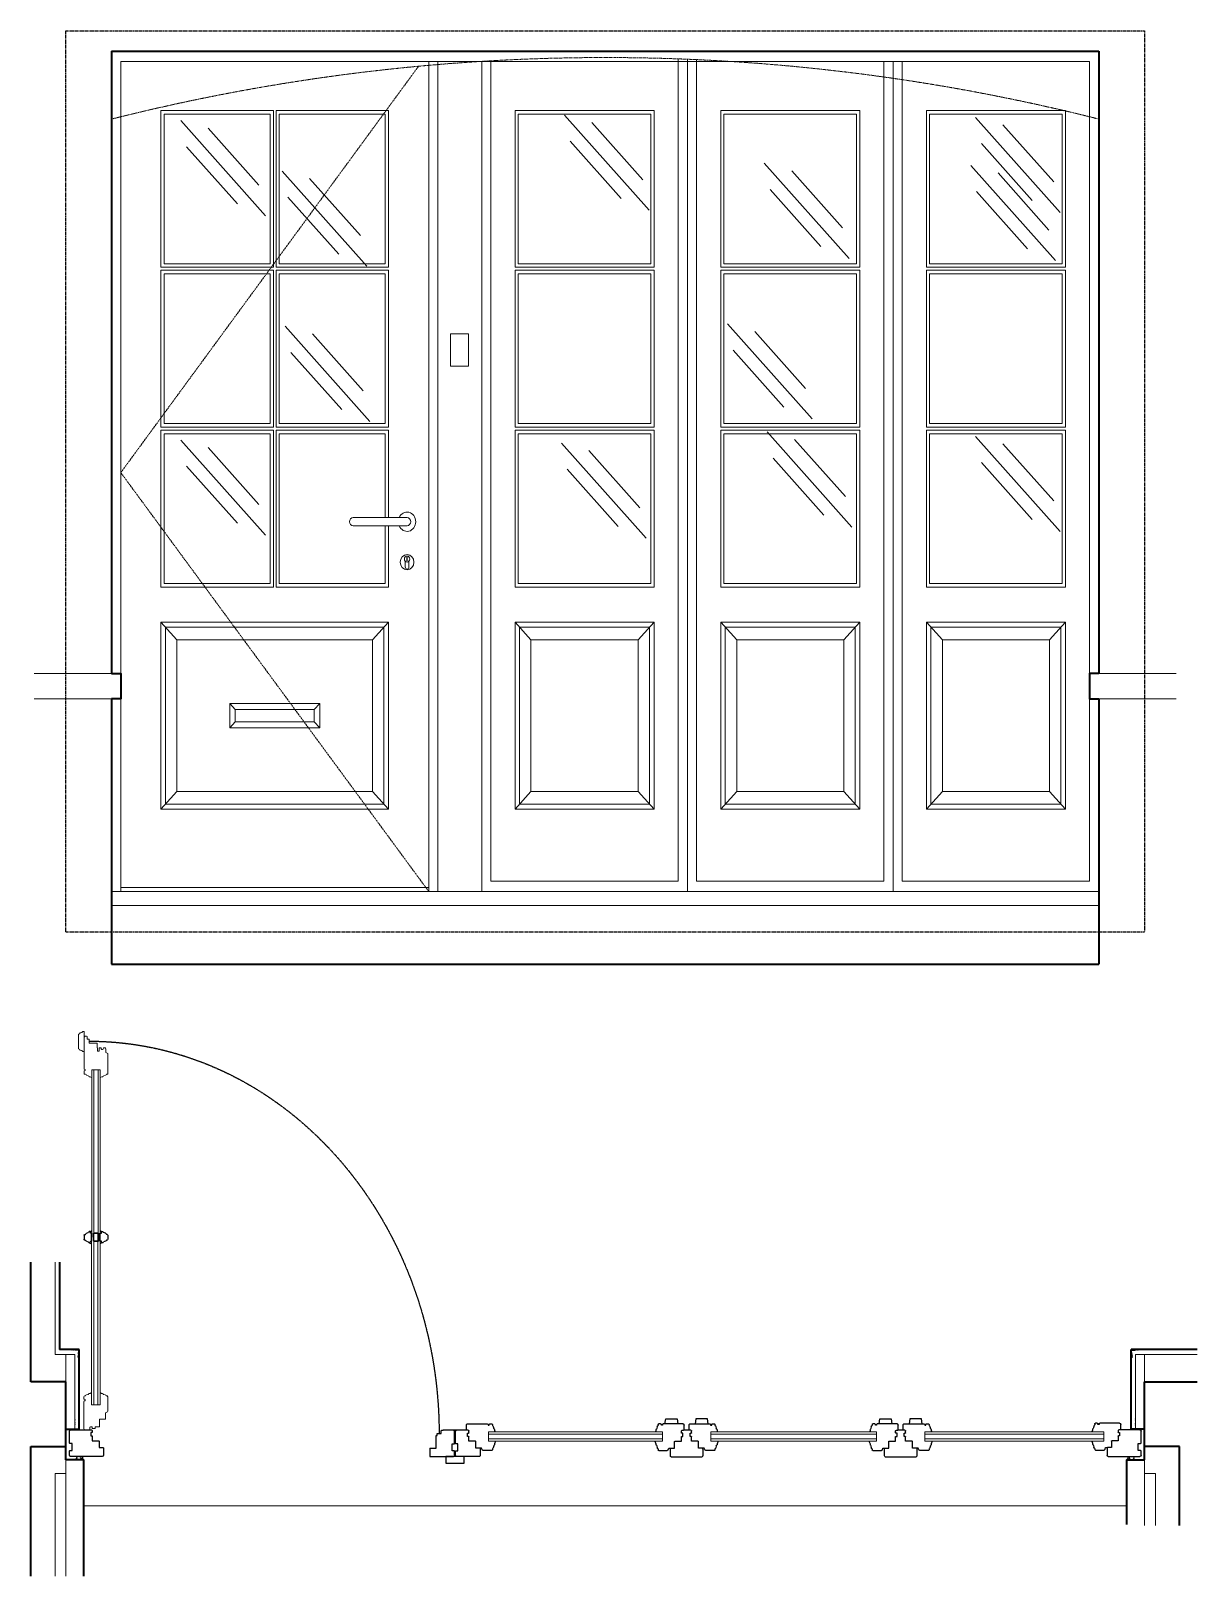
# Model space of a CAD drawing. Header units: inches. Extents: x -6116765 to 6074085, y -988255 to 3489801.
# Drawn here: x -5868540 to -5206390, y 2588814 to 3466066 of the extents above; entities that cross this region are included whole.
import ezdxf

# ---------------------------------------------------------------- set-up
doc = ezdxf.new("R2010")
doc.units = ezdxf.units.IN
doc.linetypes.add('HIDDEN', pattern=[0.375, 0.25, -0.125])
for name, color, linetype, lineweight in [('0_11mm_Line_Weight', 8, 'Continuous', 9), ('0_18mm_Line_Weight', 1, 'Continuous', 18), ('0_20mm_Line_Weight', 3, 'Continuous', 20), ('0_35mm_Line_Weight', 4, 'Continuous', 35), ('Dimensions_Levels', 30, 'Continuous', 18), ('Doors', 3, 'Continuous', 20), ('Partition_Framed', 250, 'Continuous', 25), ('Stairs_Steps', 1, 'Continuous', 18), ('Window_Frames', 250, 'Continuous', 25), ('Window_Glass', 1, 'Continuous', 18), ('Window_Pivot_Lines', 91, 'Continuous', 9)]:
    doc.layers.add(name, color=color, linetype=linetype, lineweight=lineweight)
for name, color, linetype in [('Doors_swing', 8, 'Continuous'), ('HATCH', 7, 'Continuous'), ('Structural_Concrete', 250, 'Continuous'), ('Wall', 7, 'Continuous')]:
    doc.layers.add(name, color=color, linetype=linetype)

# ---------------------------------------------------------------- blocks, each defined once
blk = doc.blocks.new('plasterstop')
at = {"layer": 'Partition_Framed', "const_width": 0.4}
blk.add_lwpolyline([(-9.6, 25.7), (-10.4, 24.9), (-9.6, 24), (-10.4, 23.2), (-9.6, 22.4), (-10.4, 21.5), (-9.6, 20.7), (-10.4, 19.8), (-9.6, 19), (-10.4, 18.2), (-9.6, 17.3), (-10.4, 16.5), (-9.6, 15.6), (-10.4, 14.8), (-9.6, 14), (-10.4, 13.1), (-9.6, 12.3), (-10.4, 11.4), (-9.6, 10.6), (-10.4, 9.8), (-10, 9.3), (-10, 0), (0, 0), (0, 0.5), (-10, 0.5)], dxfattribs=at)
blk = doc.blocks.new('angle_bead')
at = {"layer": 'Partition_Framed', "const_width": 0.4}
blk.add_lwpolyline([(-13.1, -13.7), (-13.1, -12.5), (-12, -12.5), (-12, -11.4), (-10.8, -11.4), (-10.8, -10.2), (-9.6, -10.2), (-9.6, -9), (-8.4, -9), (-8.4, -7.8), (-7.2, -7.8), (-7.2, -6.6), (-6.6, -6.6), (-0.7, -0.7, -0.519968), (0, 1.1, -0.532903), (0.7, -0.7), (6.6, -6.6), (7.2, -6.6), (7.2, -7.8), (8.4, -7.8), (8.4, -9), (9.6, -9), (9.6, -10.2), (10.8, -10.2), (10.8, -11.4), (12, -11.4), (12, -12.5), (13.1, -12.5), (13.1, -13.7)], format="xyb", dxfattribs=at)
blk = doc.blocks.new('A$C619D2D0F')
at = {"layer": 'Doors', "color": 8}
for p, q in [((0, 10), (-150, 10)), ((0, -10), (-150, -10)), ((-5, -98.2), (-5, -112.1)), ((-0.6, -97.2), (-0.6, -87.9)), ((0.6, -87.9), (-0.6, -87.9)), ((0.6, -97.2), (-0.6, -97.2)), ((0.6, -87.9), (0.6, -97.2)), ((5, -98.2), (5, -112.1))]:
    blk.add_line(p, q, dxfattribs=at)
for centre, radius in [((0, -100), 19), ((0, -92.6), 7.5)]:
    blk.add_circle(centre, radius, dxfattribs=at)
for centre, radius, start, end in [((-150, 0), 10, 90, 270), ((0, 0), 24, 204.6243, 155.3757), ((0, 0), 10, 270, 90), ((0, -112.1), 5, 180, 0)]:
    blk.add_arc(centre, radius, start, end, dxfattribs=at)
blk = doc.blocks.new('A$C2F416248')
at = {"layer": '0_11mm_Line_Weight'}
blk.add_lwpolyline([(60.4, 1300), (110.4, 1300), (110.4, 1380), (60.4, 1380)], close=True, dxfattribs=at)
at = {"layer": 'Dimensions_Levels'}
blk.add_blockref('A$C619D2D0F', (-60, 915), dxfattribs=at)
blk = doc.blocks.new('A$C240D42DD')
at = {"layer": '0_11mm_Line_Weight'}
for p, q in [((15, 45), (0, 60)), ((235, 45), (250, 60)), ((15, 15), (0, 0)), ((235, 15), (250, 0))]:
    blk.add_line(p, q, dxfattribs=at)
for points in [[(0, 0), (250, 0), (250, 60), (0, 60)], [(235, 45), (235, 15), (15, 15), (15, 45)], [(15, 15), (235, 15), (235, 45), (15, 45)]]:
    blk.add_lwpolyline(points, close=True, dxfattribs=at)
blk = doc.blocks.new('A$C28901FD2')
at = {"layer": '0_11mm_Line_Weight'}
blk.add_blockref('A$C240D42DD', (177.7, -30), dxfattribs=at)
blk = doc.blocks.new('A$C394067A6')
at = {"layer": 'HATCH', "color": 8}
for p, q in [((0, 0), (235.5, 235.5)), ((18.1, 75.6), (159.3, 216.9)), ((78.1, 29.4), (219.4, 170.7))]:
    blk.add_line(p, q, dxfattribs=at)
blk = doc.blocks.new('doors_windows_set')
at = {"layer": '0_11mm_Line_Weight'}
for p, q in [((26307.1, 13004.8), (26307.1, 15033.7)), ((26332.5, 12979.4), (26332.5, 15033.7)), ((26357.9, 15033.7), (26357.9, 13004.8)), ((26878.7, 13004.8), (26878.7, 15038)), ((26904.1, 12979.4), (26904.1, 15039)), ((26929.5, 15039.8), (26929.5, 13004.8)), ((27450.3, 13004.8), (27450.3, 15035)), ((27475.7, 15033.7), (27475.7, 12979.4)), ((27597.6, 15033.7), (27597.6, 12979.4)), ((27623, 12979.4), (27623, 15023.8)), ((25862.4, 14903.4), (26230.9, 14903.4)), ((25862.4, 14533), (25862.4, 14903.4)), ((26230.9, 14903.4), (26230.9, 14533)), ((26434.1, 14903.4), (26802.5, 14903.4)), ((26434.1, 14533), (26434.1, 14903.4)), ((26802.5, 14903.4), (26802.5, 14533)), ((27005.7, 14903.4), (27374.1, 14903.4)), ((27005.7, 14533), (27005.7, 14903.4)), ((27374.1, 14903.4), (27374.1, 14533)), ((27743.7, 14903.4), (27743.7, 14533)), ((28038.1, 14903.4), (27743.7, 14903.4)), ((28038.1, 14533), (28038.1, 14903.4)), ((28063.5, 14903.4), (28358, 14903.4)), ((28063.5, 14533), (28063.5, 14903.4)), ((28358, 14903.4), (28358, 14533)), ((28478.6, 14896.5), (28478.6, 13519.1)), ((26230.9, 14533), (25862.4, 14533)), ((26802.5, 14533), (26434.1, 14533)), ((27374.1, 14533), (27005.7, 14533)), ((27743.7, 14533), (28038.1, 14533)), ((28358, 14533), (28063.5, 14533)), ((25862.4, 14507.6), (26230.9, 14507.6)), ((25862.4, 14137.2), (25862.4, 14507.6)), ((26230.9, 14507.6), (26230.9, 14137.2)), ((26434.1, 14507.6), (26802.5, 14507.6)), ((26434.1, 14137.2), (26434.1, 14507.6)), ((26802.5, 14507.6), (26802.5, 14137.2)), ((27005.7, 14507.6), (27374.1, 14507.6)), ((27005.7, 14137.2), (27005.7, 14507.6)), ((27374.1, 14507.6), (27374.1, 14137.2)), ((28038.1, 14507.6), (27743.7, 14507.6)), ((27743.7, 14507.6), (27743.7, 14137.2)), ((28038.1, 14137.2), (28038.1, 14507.6)), ((28063.5, 14507.6), (28358, 14507.6)), ((28063.5, 14137.2), (28063.5, 14507.6)), ((28358, 14507.6), (28358, 14137.2)), ((26230.9, 14137.2), (25862.4, 14137.2)), ((26802.5, 14137.2), (26434.1, 14137.2)), ((27374.1, 14137.2), (27005.7, 14137.2)), ((27743.7, 14137.2), (28038.1, 14137.2)), ((28358, 14137.2), (28063.5, 14137.2)), ((25862.4, 14111.8), (26230.9, 14111.8)), ((25862.4, 13741.4), (25862.4, 14111.8)), ((26230.9, 14111.8), (26230.9, 13741.4)), ((26434.1, 14111.8), (26802.5, 14111.8)), ((26434.1, 13741.4), (26434.1, 14111.8)), ((26802.5, 14111.8), (26802.5, 13741.4)), ((27005.7, 14111.8), (27374.1, 14111.8)), ((27005.7, 13741.4), (27005.7, 14111.8)), ((27374.1, 14111.8), (27374.1, 13741.4)), ((27743.7, 14111.8), (27743.7, 13904.4)), ((28038.1, 14111.8), (27743.7, 14111.8)), ((28038.1, 13741.4), (28038.1, 14111.8)), ((28063.5, 14111.8), (28358, 14111.8)), ((28063.5, 13741.4), (28063.5, 14111.8)), ((28358, 14111.8), (28358, 13741.4)), ((27743.7, 13884.4), (27743.7, 13741.4)), ((26230.9, 13741.4), (25862.4, 13741.4)), ((26802.5, 13741.4), (26434.1, 13741.4)), ((27374.1, 13741.4), (27005.7, 13741.4)), ((27743.7, 13741.4), (28038.1, 13741.4)), ((28358, 13741.4), (28063.5, 13741.4)), ((26239.9, 13646.1), (25853.4, 13646.1)), ((25853.4, 13646.1), (25853.4, 13182.6)), ((25897.9, 13601.7), (25853.4, 13646.1)), ((26227.2, 13633.4), (25866.1, 13633.4)), ((25866.1, 13633.4), (25866.1, 13195.3)), ((26195.4, 13601.7), (26239.9, 13646.1)), ((26227.2, 13195.3), (26227.2, 13633.4)), ((26239.9, 13182.6), (26239.9, 13646.1)), ((26425.1, 13646.1), (26425.1, 13182.6)), ((26811.5, 13646.1), (26425.1, 13646.1)), ((26469.5, 13601.7), (26425.1, 13646.1)), ((26437.8, 13633.4), (26437.8, 13195.3)), ((26798.8, 13633.4), (26437.8, 13633.4)), ((26767, 13601.7), (26811.5, 13646.1)), ((26798.8, 13195.3), (26798.8, 13633.4)), ((26811.5, 13182.6), (26811.5, 13646.1)), ((26996.7, 13646.1), (26996.7, 13182.6)), ((27383.1, 13646.1), (26996.7, 13646.1)), ((27041.1, 13601.7), (26996.7, 13646.1)), ((27009.4, 13633.4), (27009.4, 13195.3)), ((27370.4, 13633.4), (27009.4, 13633.4)), ((27338.7, 13601.7), (27383.1, 13646.1)), ((27370.4, 13195.3), (27370.4, 13633.4)), ((27383.1, 13182.6), (27383.1, 13646.1)), ((28367, 13646.1), (27734.7, 13646.1)), ((27734.7, 13646.1), (27734.7, 13182.6)), ((27779.1, 13601.7), (27734.7, 13646.1)), ((28354.3, 13633.4), (27747.4, 13633.4)), ((27747.4, 13633.4), (27747.4, 13195.3)), ((28322.5, 13601.7), (28367, 13646.1)), ((28354.3, 13195.3), (28354.3, 13633.4)), ((28367, 13182.6), (28367, 13646.1)), ((26195.4, 13601.7), (25897.9, 13601.7)), ((25897.9, 13601.7), (25897.9, 13227)), ((26195.4, 13227), (26195.4, 13601.7)), ((26469.5, 13601.7), (26469.5, 13227)), ((26767, 13601.7), (26469.5, 13601.7)), ((26767, 13227), (26767, 13601.7)), ((27041.1, 13601.7), (27041.1, 13227)), ((27338.7, 13601.7), (27041.1, 13601.7)), ((27338.7, 13227), (27338.7, 13601.7)), ((28322.5, 13601.7), (27779.1, 13601.7)), ((27779.1, 13601.7), (27779.1, 13227)), ((28322.5, 13227), (28322.5, 13601.7)), ((25786.2, 13455.6), (25786.2, 13004.8)), ((28478.6, 13455.6), (28478.6, 12979.4)), ((25897.9, 13227), (25853.4, 13182.6)), ((25866.1, 13195.3), (26227.2, 13195.3)), ((25897.9, 13227), (26195.4, 13227)), ((26195.4, 13227), (26239.9, 13182.6)), ((26469.5, 13227), (26425.1, 13182.6)), ((26437.8, 13195.3), (26798.8, 13195.3)), ((26469.5, 13227), (26767, 13227)), ((26767, 13227), (26811.5, 13182.6)), ((27041.1, 13227), (26996.7, 13182.6)), ((27009.4, 13195.3), (27370.4, 13195.3)), ((27041.1, 13227), (27338.7, 13227)), ((27338.7, 13227), (27383.1, 13182.6)), ((27779.1, 13227), (27734.7, 13182.6)), ((27747.4, 13195.3), (28354.3, 13195.3)), ((27779.1, 13227), (28322.5, 13227)), ((28322.5, 13227), (28367, 13182.6)), ((25853.4, 13182.6), (26239.9, 13182.6)), ((26425.1, 13182.6), (26811.5, 13182.6)), ((26996.7, 13182.6), (27383.1, 13182.6)), ((27734.7, 13182.6), (28367, 13182.6)), ((25786.2, 13004.8), (26307.1, 13004.8)), ((26357.9, 13004.8), (26878.7, 13004.8)), ((26929.5, 13004.8), (27450.3, 13004.8)), ((28478.6, 12989.4), (27623, 12989.4))]:
    blk.add_line(p, q, dxfattribs=at)
for points in [[(28478.6, 12998.4), (28478.6, 15033.7), (25786.2, 15033.7), (25786.2, 13519.1)], [(27623, 15033.7), (27623, 12989.4), (28478.6, 12989.4)], [(27734.7, 13884.4), (27734.7, 13732.4), (28047.1, 13732.4), (28047.1, 14120.8), (27734.7, 14120.8), (27734.7, 13904.4)], [(27743.7, 13884.4), (27743.7, 13741.4), (28038.1, 13741.4), (28038.1, 14111.8), (27743.7, 14111.8), (27743.7, 13904.4)]]:
    blk.add_lwpolyline(points, dxfattribs=at)
for points in [[(25853.4, 14524), (26239.9, 14524), (26239.9, 14912.4), (25853.4, 14912.4)], [(25862.4, 14533), (26230.9, 14533), (26230.9, 14903.4), (25862.4, 14903.4)], [(26425.1, 14524), (26811.5, 14524), (26811.5, 14912.4), (26425.1, 14912.4)], [(26434.1, 14533), (26802.5, 14533), (26802.5, 14903.4), (26434.1, 14903.4)], [(26996.7, 14524), (27383.1, 14524), (27383.1, 14912.4), (26996.7, 14912.4)], [(27005.7, 14533), (27374.1, 14533), (27374.1, 14903.4), (27005.7, 14903.4)], [(27734.7, 14524), (28047.1, 14524), (28047.1, 14912.4), (27734.7, 14912.4)], [(27743.7, 14533), (28038.1, 14533), (28038.1, 14903.4), (27743.7, 14903.4)], [(28054.5, 14524), (28367, 14524), (28367, 14912.4), (28054.5, 14912.4)], [(28063.5, 14533), (28358, 14533), (28358, 14903.4), (28063.5, 14903.4)], [(25853.4, 14128.2), (26239.9, 14128.2), (26239.9, 14516.6), (25853.4, 14516.6)], [(25862.4, 14137.2), (26230.9, 14137.2), (26230.9, 14507.6), (25862.4, 14507.6)], [(26425.1, 14128.2), (26811.5, 14128.2), (26811.5, 14516.6), (26425.1, 14516.6)], [(26434.1, 14137.2), (26802.5, 14137.2), (26802.5, 14507.6), (26434.1, 14507.6)], [(26996.7, 14128.2), (27383.1, 14128.2), (27383.1, 14516.6), (26996.7, 14516.6)], [(27005.7, 14137.2), (27374.1, 14137.2), (27374.1, 14507.6), (27005.7, 14507.6)], [(27734.7, 14128.2), (28047.1, 14128.2), (28047.1, 14516.6), (27734.7, 14516.6)], [(27743.7, 14137.2), (28038.1, 14137.2), (28038.1, 14507.6), (27743.7, 14507.6)], [(28054.5, 14128.2), (28367, 14128.2), (28367, 14516.6), (28054.5, 14516.6)], [(28063.5, 14137.2), (28358, 14137.2), (28358, 14507.6), (28063.5, 14507.6)], [(25853.4, 13732.4), (26239.9, 13732.4), (26239.9, 14120.8), (25853.4, 14120.8)], [(26425.1, 13732.4), (26811.5, 13732.4), (26811.5, 14120.8), (26425.1, 14120.8)], [(26996.7, 13732.4), (27383.1, 13732.4), (27383.1, 14120.8), (26996.7, 14120.8)], [(28054.5, 13732.4), (28367, 13732.4), (28367, 14120.8), (28054.5, 14120.8)], [(25862.4, 13741.4), (26230.9, 13741.4), (26230.9, 14111.8), (25862.4, 14111.8)], [(26434.1, 13741.4), (26802.5, 13741.4), (26802.5, 14111.8), (26434.1, 14111.8)], [(27005.7, 13741.4), (27374.1, 13741.4), (27374.1, 14111.8), (27005.7, 14111.8)], [(28063.5, 13741.4), (28358, 13741.4), (28358, 14111.8), (28063.5, 14111.8)]]:
    blk.add_lwpolyline(points, close=True, dxfattribs=at)
at = {"layer": '0_18mm_Line_Weight'}
for p, q in [((28504, 12979.4), (25760.8, 12979.4)), ((28504, 12944.3), (25760.8, 12944.3)), ((28661.4, 12061.4), (28661.4, 11832.8)), ((25487.5, 11832.8), (25658.4, 11832.8)), ((25633.4, 11765.8), (25633.4, 11832.8)), ((25658.4, 11648.8), (25658.4, 11832.8)), ((28606.4, 11832.8), (28661.4, 11832.8)), ((28606.4, 11648.8), (28606.4, 11832.8)), ((28631.4, 11765.8), (28631.4, 11832.8)), ((25633.4, 11572.8), (25633.4, 11409.7)), ((28631.4, 11284.8), (28631.4, 11572.8)), ((25603.4, 11538.8), (25633.4, 11538.8)), ((25603.4, 11538.8), (25603.4, 11409.7)), ((28631.4, 11538.8), (28661.4, 11538.8)), ((28661.4, 11284.8), (28661.4, 11538.8))]:
    blk.add_line(p, q, dxfattribs=at)
at = {"layer": '0_20mm_Line_Weight'}
for p, q in [((25545.9, 13519.1), (25760.8, 13519.1)), ((28719, 13519.1), (28504, 13519.1)), ((25545.9, 13455.6), (25760.8, 13455.6)), ((28719, 13455.6), (28504, 13455.6))]:
    blk.add_line(p, q, dxfattribs=at)
at = {"layer": '0_35mm_Line_Weight'}
for p, q in [((25760.8, 15059.1), (25760.8, 13519.1)), ((28504, 15059.1), (25760.8, 15059.1)), ((28504, 15059.1), (28504, 13519.1)), ((25760.8, 13455.6), (25760.8, 12799.1)), ((28504, 13455.6), (28504, 12799.1)), ((28504, 12799.1), (25760.8, 12799.1)), ((28648.9, 12061.4), (28648.9, 11845.3)), ((28728.4, 11765.8), (28728.4, 12061.4)), ((25487.5, 11845.3), (25670.9, 11845.3)), ((25670.9, 11648.8), (25670.9, 11845.3)), ((28593.9, 11845.3), (28648.9, 11845.3)), ((28593.9, 11648.8), (28593.9, 11845.3)), ((25633.4, 11765.8), (25487.5, 11765.8)), ((25633.4, 11605.8), (25633.4, 11765.8)), ((28631.4, 11765.8), (28728.4, 11765.8)), ((28631.4, 11605.8), (28631.4, 11765.8)), ((25633.4, 11648.8), (25658.4, 11648.8)), ((25658.4, 11648.8), (25670.9, 11648.8)), ((25658.4, 11648.8), (25670.9, 11648.8)), ((28606.4, 11648.8), (28593.9, 11648.8)), ((28631.4, 11648.8), (28606.4, 11648.8)), ((25536.4, 11409.7), (25536.4, 11605.8)), ((25536.4, 11605.8), (25633.4, 11605.8)), ((25633.4, 11572.8), (25633.4, 11605.8)), ((28728.4, 11605.8), (28631.4, 11605.8)), ((28631.4, 11572.8), (28631.4, 11605.8)), ((28728.4, 11284.8), (28728.4, 11605.8)), ((25683.4, 11572.8), (25633.4, 11572.8)), ((25683.4, 11572.8), (25683.4, 11412.4)), ((28581.4, 11284.8), (28581.4, 11572.8)), ((28581.4, 11572.8), (28631.4, 11572.8))]:
    blk.add_line(p, q, dxfattribs=at)
for points in [[(25760.8, 13519.1), (25786.2, 13519.1), (25786.2, 13455.6), (25760.8, 13455.6)], [(28504, 13519.1), (28478.6, 13519.1), (28478.6, 13455.6), (28504, 13455.6)]]:
    blk.add_lwpolyline(points, dxfattribs=at)
at = {"layer": 'Doors'}
for p, q in [((28573.5, 12620.7), (28577.6, 12620.7)), ((28580.6, 12632.8), (28584.6, 12632.8)), ((28580.6, 12582.8), (28580.6, 12632.8)), ((28584.6, 12632.8), (28584.9, 12632)), ((28587.3, 12630.1), (28591.5, 12629.1)), ((28592.7, 12628), (28592.9, 12627.1)), ((28592.9, 12627.1), (28594, 12627)), ((28596.6, 12624), (28596.6, 12591.5)), ((28520.4, 12580.8), (28520.4, 12590.1)), ((28522.4, 12592.1), (28525.8, 12592.1)), ((28526.8, 12591.4), (28527.2, 12589.6)), ((28529.1, 12588.1), (28531, 12588.1)), ((28533, 12589.6), (28533.4, 12591.4)), ((28534.4, 12592.1), (28539.1, 12592.1)), ((28539.1, 12592.1), (28539.1, 12584.1)), ((28539.1, 12584.1), (28543.5, 12584.1)), ((28543.5, 12592.2), (28543.9, 12592.2)), ((28543.5, 12584.1), (28543.5, 12592.2)), ((28543.9, 12592.2), (28543.9, 12602.9)), ((28544.9, 12603.9), (28547.6, 12603.9)), ((28547.6, 12603.9), (28566.8, 12603.9)), ((28566.8, 12613.6), (28572, 12613.6)), ((28566.8, 12603.9), (28566.8, 12613.6)), ((28572, 12613.6), (28572, 12619.2)), ((28580.6, 12617.3), (28580.6, 12540.7)), ((28584.6, 12582.8), (28580.6, 12582.8)), ((28584.9, 12583.5), (28584.6, 12582.8)), ((28591.5, 12586.4), (28587.3, 12585.5)), ((28592.9, 12588.4), (28592.7, 12587.6)), ((28594, 12588.5), (28592.9, 12588.4)), ((28514.5, 12528.7), (28514.5, 12576.2)), ((28516.3, 12578.9), (28520.4, 12580.8)), ((28518.5, 12526.7), (28516.5, 12526.7)), ((28525.9, 12523), (28521.3, 12524.2)), ((28531.6, 12520.8), (28528.5, 12520.7)), ((28535.5, 12518.7), (28531.6, 12520.8)), ((28563.6, 12520.7), (28559.6, 12518.7)), ((28566.6, 12520.7), (28563.6, 12520.7)), ((28573.9, 12524.2), (28569.3, 12523)), ((28578.6, 12526.7), (28576.6, 12526.7)), ((28577.6, 12538.7), (28577.6, 12535.7)), ((28578.6, 12538.7), (28577.6, 12538.7)), ((28577.6, 12535.7), (28578.6, 12535.7)), ((28580.6, 12533.7), (28580.6, 12528.7)), ((28515, 11728.8), (28515, 11693.3)), ((28519, 11730.8), (28517, 11730.8)), ((28526.3, 11734.5), (28521.7, 11733.3)), ((28532, 11736.8), (28529, 11736.8)), ((28536, 11738.8), (28532, 11736.8)), ((28563.9, 11736.7), (28560.1, 11738.9)), ((28567, 11736.8), (28563.9, 11736.7)), ((28574.3, 11733.3), (28569.7, 11734.5)), ((28579, 11730.8), (28577, 11730.8)), ((28578, 11721.8), (28579, 11721.8)), ((28578, 11718.8), (28578, 11721.8)), ((28579, 11718.8), (28578, 11718.8)), ((28581, 11723.8), (28581, 11728.8)), ((28581, 11649.8), (28581, 11716.8)), ((28517, 11690.4), (28521, 11689)), ((28521, 11689), (28521, 11683.8)), ((28521, 11683.8), (28521, 11672.8)), ((28521, 11672.8), (28537, 11672.8)), ((28538, 11671.8), (28538, 11653.8)), ((28538, 11653.8), (28549, 11653.8)), ((28550, 11652.8), (28550, 11649.8)), ((28550, 11649.8), (28558, 11649.8)), ((28558, 11649.8), (28558, 11652.8)), ((28559, 11653.8), (28563, 11653.8)), ((28565, 11651.8), (28565, 11647.8)), ((28566, 11646.8), (28578, 11646.8))]:
    blk.add_line(p, q, dxfattribs=at)
for centre, radius, start, end in [((28573.5, 12619.2), 1.5, 90, 180), ((28577.6, 12617.7), 3, 352.3067, 90), ((28587.7, 12633), 3, 200, 261.9174), ((28591.3, 12627.6), 1.5, 12.7555, 82.777), ((28593.6, 12624), 3, 0, 83.1781), ((28522.4, 12590.1), 2, 90, 180), ((28525.8, 12591.1), 1, 14.0362, 90), ((28529.1, 12590.1), 2, 194.0362, 270), ((28531, 12590.1), 2, 270, 345.9638), ((28534.4, 12591.1), 1, 90, 165.9638), ((28544.9, 12602.9), 1, 90, 180), ((28587.7, 12582.5), 3, 98.0826, 160), ((28591.3, 12587.9), 1.5, 277.223, 347.2445), ((28593.6, 12591.5), 3, 276.8219, 0), ((28517.5, 12576.2), 3, 113.6453, 180), ((28516.5, 12528.7), 2, 180, 270), ((28522.3, 12528.1), 4.01, 199.9946, 255), ((28524.2, 12518.3), 5, 29.1378, 70.072), ((28570.3, 12519.1), 4.08, 105, 155.7902), ((28576.6, 12524), 2.74, 90, 175.0054), ((28578.6, 12540.7), 2, 270, 0), ((28578.6, 12533.7), 2, 0, 90), ((28578.6, 12528.7), 2, 270, 0), ((28517, 11728.8), 1.98, 90, 180.5752), ((28522.8, 11729.4), 4.01, 105, 160.0054), ((28524.6, 11739.2), 5, 289.928, 330.8622), ((28571.4, 11739.2), 5, 209.1378, 250.072), ((28573.3, 11729.4), 4.01, 19.9946, 75), ((28579, 11728.8), 2, 0, 90), ((28579, 11723.8), 2, 270, 0), ((28579, 11716.8), 2, 0, 90), ((28518, 11693.3), 3, 180, 250.2533), ((28537, 11671.8), 1, 360, 90), ((28549, 11652.8), 1, 0, 90), ((28559, 11652.8), 1, 90, 180), ((28563, 11651.8), 2, 360, 90), ((28566, 11647.8), 1, 180, 270), ((28578, 11649.8), 3, 270, 0)]:
    blk.add_arc(centre, radius, start, end, dxfattribs=at)
at = {"layer": 'Doors_swing', "color": 8, "linetype": 'HIDDEN', "ltscale": 7}
blk.add_arc((28568.1, 11634.5), 974.2, 90.0853, 179.794, dxfattribs=at)
at = {"layer": 'Stairs_Steps'}
blk.add_line((25683.4, 11458.8), (28581.4, 11458.8), dxfattribs=at)
at = {"layer": 'Structural_Concrete', "color": 2, "linetype": 'HIDDEN', "ltscale": 10}
for p, q in [((25633.4, 15109.1), (25633.4, 12879.1)), ((28631.4, 15109.1), (25633.4, 15109.1)), ((28631.4, 12879.1), (28631.4, 15109.1)), ((28631.4, 12879.1), (25633.4, 12879.1))]:
    blk.add_line(p, q, dxfattribs=at)
at = {"layer": 'Window_Frames'}
for p, q in [((28514.7, 12128.3), (28514.7, 12118.3)), ((28516.7, 12130.3), (28518.7, 12130.3)), ((28521.2, 12133.2), (28526.3, 12134.8)), ((28531.7, 12137.3), (28528.7, 12137.3)), ((28532.7, 12133.3), (28531.7, 12137.3)), ((28531.8, 12137.2), (28535.7, 12139.3)), ((28535.7, 12133.3), (28532.7, 12133.3)), ((28535.7, 12113.3), (28535.7, 12133.3)), ((28563.6, 12137.2), (28559.7, 12139.3)), ((28559.7, 12113.3), (28559.7, 12133.3)), ((28559.7, 12133.3), (28562.7, 12133.3)), ((28562.7, 12133.3), (28563.7, 12137.3)), ((28563.7, 12137.3), (28566.7, 12137.3)), ((28574.2, 12133.2), (28569.1, 12134.8)), ((28578.7, 12130.3), (28576.7, 12130.3)), ((28580.7, 12128.3), (28580.7, 12118.3)), ((28516.7, 12116.3), (28518.7, 12116.3)), ((28521.2, 12113.4), (28526.3, 12111.8)), ((28528.7, 12109.3), (28531.7, 12109.3)), ((28531.7, 12109.3), (28532.7, 12113.3)), ((28531.8, 12109.4), (28535.7, 12107.3)), ((28532.7, 12113.3), (28535.7, 12113.3)), ((28562.7, 12113.3), (28559.7, 12113.3)), ((28563.6, 12109.4), (28559.7, 12107.3)), ((28563.7, 12109.3), (28562.7, 12113.3)), ((28566.7, 12109.3), (28563.7, 12109.3)), ((28574.2, 12113.4), (28569.1, 12111.8)), ((28578.7, 12116.3), (28576.7, 12116.3)), ((25643.4, 11613.8), (25643.4, 11643.8)), ((25646.4, 11646.8), (25700.8, 11646.8)), ((25699.8, 11648.1), (25699.8, 11660.1)), ((25700.3, 11647.2), (25700.8, 11647.2)), ((25700.8, 11646.8), (25704.8, 11646.8)), ((25702.8, 11663.1), (25758, 11663.1)), ((25702.8, 11639.8), (25702.8, 11631.8)), ((25705.8, 11639.8), (25702.8, 11639.8)), ((25702.8, 11631.8), (25705.8, 11631.8)), ((25706.8, 11644.8), (25706.8, 11640.8)), ((25706.8, 11630.8), (25706.8, 11619.8)), ((25760, 11660.8), (25760, 11659.8)), ((25760, 11659.8), (25763, 11659.8)), ((25763, 11659.8), (25763, 11660.8)), ((25765, 11663.1), (25770, 11663.1)), ((25772, 11660.8), (25772, 11658.8)), ((25774.5, 11656), (25775.7, 11651.4)), ((25778, 11648.7), (25777.9, 11645.6)), ((25777.9, 11645.6), (25780, 11641.7)), ((26303.5, 11645.6), (26319.5, 11645.6)), ((26898.4, 11645.6), (26914.4, 11645.6)), ((27517, 11645.6), (27582.5, 11645.6)), ((27548.7, 11611.8), (27548.5, 11642.6)), ((27550.9, 11611.8), (27551, 11642.6)), ((28558.1, 11644.8), (28558.1, 11640.8)), ((28558.1, 11630.8), (28558.1, 11619.8)), ((28559.1, 11639.8), (28562.1, 11639.8)), ((28562.1, 11631.8), (28559.1, 11631.8)), ((28618.4, 11646.8), (28560.1, 11646.8)), ((28562.1, 11639.8), (28562.1, 11631.8)), ((28621.4, 11613.8), (28621.4, 11643.8)), ((25644.4, 11612.8), (25643.4, 11613.8)), ((25643.4, 11594.8), (25644.4, 11595.8)), ((25643.4, 11583.8), (25643.4, 11594.8)), ((25651.4, 11612.8), (25644.4, 11612.8)), ((25644.4, 11595.8), (25651.4, 11595.8)), ((25651.4, 11595.8), (25651.4, 11612.8)), ((25706.8, 11619.8), (25724.8, 11619.8)), ((25725.8, 11618.8), (25725.8, 11602.8)), ((25725.8, 11602.8), (25736.8, 11602.8)), ((25742, 11602.8), (25736.8, 11602.8)), ((25737.8, 11601.8), (25737.8, 11583.8)), ((25743.4, 11598.7), (25742, 11602.8)), ((25769.7, 11596.7), (25746.2, 11596.7)), ((25771.8, 11600.7), (25771.7, 11598.7)), ((25775.5, 11608), (25774.3, 11603.4)), ((25780.4, 11618.8), (25777.8, 11613.7)), ((25777.8, 11613.7), (25777.8, 11610.7)), ((27480, 11600.5), (27480, 11583.4)), ((27541.7, 11611.8), (27548.7, 11611.8)), ((27541.7, 11594.8), (27541.7, 11611.8)), ((27548.7, 11594.8), (27541.7, 11594.8)), ((27548.8, 11583.8), (27548.7, 11594.8)), ((27550.8, 11594.8), (27557.8, 11594.8)), ((27550.8, 11583.8), (27550.8, 11594.8)), ((27557.9, 11611.8), (27550.9, 11611.8)), ((27557.8, 11594.8), (27557.9, 11611.8)), ((27619.6, 11600.5), (27619.6, 11580.8)), ((28527, 11601.8), (28527, 11583.8)), ((28539, 11602.8), (28528, 11602.8)), ((28539, 11618.8), (28539, 11602.8)), ((28558.1, 11619.8), (28540, 11619.8)), ((28613.4, 11612.8), (28620.4, 11612.8)), ((28613.4, 11595.8), (28613.4, 11612.8)), ((28620.4, 11595.8), (28613.4, 11595.8)), ((28620.4, 11612.8), (28621.4, 11613.8)), ((28621.4, 11594.8), (28620.4, 11595.8)), ((28621.4, 11583.8), (28621.4, 11594.8)), ((25734.8, 11580.8), (25646.4, 11580.8)), ((27483, 11580.8), (27545.8, 11580.8)), ((27619.6, 11580.8), (27553.8, 11580.8)), ((28530, 11580.8), (28618.4, 11580.8))]:
    blk.add_line(p, q, dxfattribs=at)
at = {"layer": 'Window_Frames', "const_width": 2}
for points in [[(28540.7, 12123.6), (28539.7, 12123.6)], [(28540.7, 12123.6), (28539.7, 12123.6)], [(28554.7, 12123.6), (28555.7, 12123.6)], [(28554.7, 12123.6), (28555.7, 12123.6)]]:
    blk.add_lwpolyline(points, dxfattribs=at)
at = {"layer": 'Window_Frames'}
for points in [[(28554.7, 12113.6), (28540.7, 12113.6), (28540.7, 12133.6), (28554.7, 12133.6)], [(28540.7, 12113.6), (28554.7, 12113.6), (28554.7, 12133.6), (28540.7, 12133.6)], [(28554.2, 12114.1), (28541.2, 12114.1), (28541.2, 12133.1), (28554.2, 12133.1)], [(28541.2, 12114.1), (28554.2, 12114.1), (28554.2, 12133.1), (28541.2, 12133.1)], [(27575.2, 11580.8), (27575.2, 11564.5), (27524.4, 11564.5), (27524.4, 11580.8)]]:
    blk.add_lwpolyline(points, close=True, dxfattribs=at)
for points in [[(26251.6, 11661.6), (26253.5, 11673.9), (26285.6, 11673.8), (26287.4, 11661.6)], [(26371.4, 11661.6), (26369.4, 11673.9), (26337.4, 11673.8), (26335.6, 11661.6)], [(26846.5, 11661.6), (26848.4, 11673.9), (26880.5, 11673.8), (26882.3, 11661.6)], [(26966.3, 11661.6), (26964.3, 11673.9), (26932.3, 11673.8), (26930.5, 11661.6)], [(27618.6, 11601.5), (27601.9, 11601.5), (27601.9, 11632.8), (27599.3, 11632.8), (27599.3, 11637.7), (27588.5, 11637.7), (27588.5, 11643.6)]]:
    blk.add_lwpolyline(points, dxfattribs=at)
for points in [[(26223.4, 11618.7), (26226.5, 11612.5), (26226.5, 11609.5, -0.180533), (26228.8, 11606.9), (26230, 11602.3, 0.244999), (26232.5, 11599.5), (26232.5, 11597.5, 0.414214), (26234.5, 11595.5), (26258, 11595.5, 0.31546), (26260.9, 11597.5), (26262.3, 11601.5), (26278.5, 11601.5), (26278.5, 11617.5, -0.414214), (26279.5, 11618.5), (26297.5, 11618.5), (26297.5, 11629.5, -0.414214), (26298.5, 11630.5), (26301.5, 11630.5), (26301.5, 11638.5), (26298.5, 11638.5, -0.414214), (26297.5, 11639.5), (26297.5, 11643.6, -0.414214), (26299.5, 11645.6), (26303.5, 11645.6), (26303.5, 11645.6, 0.414214), (26304.5, 11646.6), (26304.5, 11658.6, 0.414214), (26301.5, 11661.6), (26246.5, 11661.6, 0.413723), (26244.5, 11659.6), (26244.5, 11658.6), (26241.5, 11658.6), (26241.5, 11659.6, 0.414214), (26239.5, 11661.6), (26234.5, 11661.6, 0.414214), (26232.5, 11659.6), (26232.5, 11657.6, 0.244999), (26230, 11654.9), (26228.8, 11650.2, -0.180533), (26226.5, 11647.6), (26226.6, 11644.4), (26225.1, 11641.7)], [(26399.6, 11618.7), (26396.5, 11612.5), (26396.5, 11609.5, 0.180533), (26394.2, 11606.9), (26393, 11602.3, -0.244999), (26390.5, 11599.5), (26390.5, 11597.5, -0.414214), (26388.5, 11595.5), (26364.9, 11595.5, -0.31546), (26362.1, 11597.5), (26360.7, 11601.5), (26344.5, 11601.5), (26344.5, 11617.5, 0.414214), (26343.5, 11618.5), (26325.5, 11618.5), (26325.5, 11629.5, 0.414214), (26324.5, 11630.5), (26321.5, 11630.5), (26321.5, 11638.5), (26324.5, 11638.5, 0.414214), (26325.5, 11639.5), (26325.4, 11643.6, 0.414214), (26323.4, 11645.6), (26319.5, 11645.6), (26319.5, 11645.6, -0.414214), (26318.5, 11646.6), (26318.5, 11658.6, -0.414214), (26321.5, 11661.6), (26376.5, 11661.6, -0.413723), (26378.5, 11659.6), (26378.5, 11658.6), (26381.5, 11658.6), (26381.5, 11659.6, -0.414214), (26383.5, 11661.6), (26388.5, 11661.6, -0.414214), (26390.5, 11659.6), (26390.5, 11657.6, -0.244999), (26393, 11654.9), (26394.2, 11650.2, 0.180533), (26396.5, 11647.6), (26396.4, 11644.4), (26397.9, 11641.7)], [(26818.3, 11618.7), (26821.4, 11612.5), (26821.4, 11609.5, -0.180533), (26823.7, 11606.9), (26824.9, 11602.3, 0.244999), (26827.4, 11599.5), (26827.4, 11597.5, 0.414214), (26829.4, 11595.5), (26852.9, 11595.5, 0.31546), (26855.8, 11597.5), (26857.2, 11601.5), (26873.4, 11601.5), (26873.4, 11617.5, -0.414214), (26874.4, 11618.5), (26892.4, 11618.5), (26892.4, 11629.5, -0.414214), (26893.4, 11630.5), (26896.4, 11630.5), (26896.4, 11638.5), (26893.4, 11638.5, -0.414214), (26892.4, 11639.5), (26892.4, 11643.6, -0.414214), (26894.4, 11645.6), (26898.4, 11645.6), (26898.4, 11645.6, 0.414214), (26899.4, 11646.6), (26899.4, 11658.6, 0.414214), (26896.4, 11661.6), (26841.4, 11661.6, 0.413723), (26839.4, 11659.6), (26839.4, 11658.6), (26836.4, 11658.6), (26836.4, 11659.6, 0.414214), (26834.4, 11661.6), (26829.4, 11661.6, 0.414214), (26827.4, 11659.6), (26827.4, 11657.6, 0.244999), (26824.9, 11654.9), (26823.7, 11650.2, -0.180533), (26821.4, 11647.6), (26821.5, 11644.4), (26820, 11641.7)], [(26994.5, 11618.7), (26991.4, 11612.5), (26991.4, 11609.5, 0.180533), (26989.1, 11606.9), (26987.9, 11602.3, -0.244999), (26985.4, 11599.5), (26985.4, 11597.5, -0.414214), (26983.4, 11595.5), (26959.8, 11595.5, -0.31546), (26957, 11597.5), (26955.6, 11601.5), (26939.4, 11601.5), (26939.4, 11617.5, 0.414214), (26938.4, 11618.5), (26920.4, 11618.5), (26920.4, 11629.5, 0.414214), (26919.4, 11630.5), (26916.4, 11630.5), (26916.3, 11638.5), (26919.4, 11638.5, 0.414214), (26920.4, 11639.5), (26920.3, 11643.6, 0.414214), (26918.3, 11645.6), (26914.4, 11645.6), (26914.4, 11645.6, -0.414214), (26913.4, 11646.6), (26913.4, 11658.6, -0.414214), (26916.4, 11661.6), (26971.4, 11661.6, -0.413723), (26973.4, 11659.6), (26973.4, 11658.6), (26976.4, 11658.6), (26976.4, 11659.6, -0.414214), (26978.4, 11661.6), (26983.4, 11661.6, -0.414214), (26985.4, 11659.6), (26985.4, 11657.6, -0.244999), (26987.9, 11654.9), (26989.1, 11650.2, 0.180533), (26991.4, 11647.6), (26991.3, 11644.4), (26992.8, 11641.7)], [(27436.9, 11618.7), (27440, 11612.5), (27440, 11609.5, -0.180533), (27442.3, 11606.9), (27443.5, 11602.3, 0.244999), (27446, 11599.5), (27446, 11597.5, 0.414214), (27448, 11595.5), (27471.5, 11595.5, 0.31546), (27474.4, 11597.5), (27475.8, 11601.5), (27492, 11601.5), (27492, 11617.5, -0.414214), (27493, 11618.5), (27511, 11618.5), (27511, 11629.5, -0.414214), (27512, 11630.5), (27515, 11630.5), (27515, 11638.5), (27512, 11638.5, -0.414214), (27511, 11639.5), (27511, 11643.6, -0.414214), (27513, 11645.6), (27517, 11645.6), (27517, 11645.6, 0.414214), (27518, 11646.6), (27518, 11658.6, 0.414214), (27515, 11661.6), (27460, 11661.6, 0.413723), (27458, 11659.6), (27458, 11658.6), (27455, 11658.6), (27455, 11659.6, 0.414214), (27453, 11661.6), (27448, 11661.6, 0.414214), (27446, 11659.6), (27446, 11657.6, 0.244999), (27443.5, 11654.9), (27442.3, 11650.2, -0.180533), (27440, 11647.6), (27440.1, 11644.4), (27438.6, 11641.7)], [(27588.5, 11643.6, 0.414214), (27586.5, 11645.6), (27582.5, 11645.6)], [(26267.5, 11601.5, 0.185242), (26266.5, 11598.5), (26266.5, 11582.5, 0.414214), (26269.5, 11579.5), (26353.5, 11579.5, 0.397268), (26356.5, 11582.6), (26356.5, 11600.6, 0.414214), (26355.5, 11601.6)], [(26862.4, 11601.5, 0.185242), (26861.4, 11598.5), (26861.4, 11582.5, 0.414214), (26864.4, 11579.5), (26948.4, 11579.5, 0.397268), (26951.4, 11582.6), (26951.4, 11600.6, 0.414214), (26950.4, 11601.6)]]:
    blk.add_lwpolyline(points, format="xyb", dxfattribs=at)
for centre, radius, start, end in [((28516.7, 12128.3), 2, 90, 180), ((28522.6, 12129.4), 4, 110.2206, 166.9098), ((28524.1, 12139.3), 5, 295.1784, 336.1126), ((28571.2, 12139.3), 5, 203.8874, 244.8216), ((28572.8, 12129.4), 4, 13.0902, 69.7794), ((28578.7, 12128.3), 2, 0, 90), ((28516.7, 12118.3), 2, 180, 270), ((28522.6, 12117.2), 4, 193.0902, 249.7794), ((28524.1, 12107.3), 5, 23.8874, 64.8216), ((28571.2, 12107.3), 5, 115.1784, 156.1126), ((28572.8, 12117.2), 4, 290.2206, 346.9098), ((28578.7, 12118.3), 2, 270, 0), ((25646.4, 11643.8), 3, 90, 180), ((25702.8, 11660.1), 3, 89.7527, 179.7527), ((25700.5, 11648), 0.772, 172.5102, 287.4174), ((25704.8, 11644.8), 2, 360, 90), ((25705.8, 11640.8), 1, 270, 0), ((25705.8, 11630.8), 1, 0, 90), ((25757.5, 11660.6), 2.46, 4.1893, 79.1471), ((25765.5, 11660.6), 2.53, 101.6545, 174.8624), ((25769.4, 11660.6), 2.58, 4.9937, 77.0396), ((25770.6, 11655), 4, 14.7229, 69.7879), ((25780.4, 11653.1), 5, 199.6807, 240.6149), ((27545.5, 11642.6), 3, 0.2459, 90.2459), ((27554, 11642.6), 3, 89.7541, 179.7541), ((28560.1, 11644.8), 2, 90, 180), ((28559.1, 11640.8), 1, 180, 270), ((28559.1, 11630.8), 1, 90, 180), ((28618.4, 11643.8), 3, 0, 90), ((25724.8, 11618.8), 1, 0, 90), ((25736.8, 11601.8), 1, 0, 90), ((25746.2, 11599.7), 3.02, 199.339, 269.3726), ((25769.7, 11598.7), 2, 269.7527, 359.7527), ((25770.4, 11604.5), 4, 289.7175, 344.7825), ((25780.2, 11606.3), 5, 118.8905, 159.8247), ((27481, 11600.5), 1, 90.2459, 180.2459), ((27618.6, 11600.5), 1, 359.7541, 89.7541), ((28528, 11601.8), 1, 90, 180), ((28540, 11618.8), 1, 90, 180), ((25646.4, 11583.8), 3, 180, 270), ((25667.4, 11576.8), 4, 90, 270), ((25671.4, 11576.8), 4, 270, 90), ((25683.4, 11576.8), 4, 90, 270), ((25734.8, 11583.8), 3, 270, 0), ((27482.6, 11583.3), 2.54, 175.87, 280.8904), ((27545.8, 11583.8), 3, 270.2459, 0.2459), ((27553.8, 11583.8), 3, 179.7541, 269.7541), ((28530, 11583.8), 3, 180, 270), ((28581.4, 11576.8), 4, 270, 90), ((28593.4, 11576.8), 4, 90, 270), ((28597.4, 11576.8), 4, 270, 90), ((28618.4, 11583.8), 3, 270, 0)]:
    blk.add_arc(centre, radius, start, end, dxfattribs=at)
at = {"layer": 'Window_Glass'}
for p, q in [((28535.5, 12537.8), (28536, 11708.8)), ((28559.5, 12537.8), (28535.5, 12537.8)), ((28541.5, 12537.8), (28542, 11708.8)), ((28554, 11708.8), (28553.5, 12537.8)), ((28560, 11708.8), (28559.5, 12537.8)), ((28536, 11708.8), (28560, 11708.8)), ((25747, 11641.7), (25746.9, 11618.8)), ((26244.3, 11635.7), (25746.9, 11635.7)), ((26244.3, 11641.7), (25747, 11641.7)), ((26244.3, 11618.8), (26244.3, 11641.7)), ((26839.2, 11641.7), (26378.7, 11641.7)), ((26378.7, 11618.8), (26378.7, 11641.7)), ((26839.2, 11635.7), (26378.7, 11635.7)), ((26839.2, 11618.8), (26839.2, 11641.7)), ((27456.4, 11641.7), (26973.6, 11641.7)), ((26973.6, 11618.8), (26973.6, 11641.7)), ((27456.4, 11635.7), (26973.6, 11635.7)), ((27456.4, 11618.8), (27456.4, 11641.7)), ((25746.9, 11624.8), (26244.3, 11624.8)), ((25746.9, 11618.8), (26244.3, 11618.8)), ((26378.7, 11624.8), (26839.2, 11624.8)), ((26378.7, 11618.8), (26839.2, 11618.8)), ((26973.6, 11624.8), (27456.4, 11624.8)), ((26973.6, 11618.8), (27456.4, 11618.8))]:
    blk.add_line(p, q, dxfattribs=at)
at = {"layer": 'Window_Pivot_Lines', "color": 9, "linetype": 'HIDDEN', "ltscale": 10}
blk.add_lwpolyline([(27651.2, 15021.6), (28478.6, 14015.9), (27623, 12979.4)], dxfattribs=at)
blk.add_arc((27132.4, 8791.8), 6251.4, 77.32572, 102.67428, dxfattribs=at)
at = {"xscale": -1, "rotation": 314.9999999995578}
blk.add_blockref('angle_bead', (25669.6, 11844), dxfattribs=at)
at = {"rotation": 45.00000000044217}
blk.add_blockref('angle_bead', (28595.2, 11844), dxfattribs=at)
blk.add_blockref('plasterstop', (25670.9, 11648.8))
at = {"xscale": -1}
blk.add_blockref('plasterstop', (28593.9, 11648.8), dxfattribs=at)
at = {"layer": '0_11mm_Line_Weight'}
for name, p in [('A$C394067A6', (25867.7, 14659.7)), ('A$C394067A6', (27010.1, 14665.3)), ('A$C394067A6', (28076.6, 14651.8)), ('A$C394067A6', (25881.2, 14540.7)), ('A$C394067A6', (26454.7, 14546.1)), ('A$C394067A6', (27794.6, 14526.8)), ('A$C394067A6', (26557.5, 14148.6)), ('A$C394067A6', (27786.5, 14142.8)), ('A$C394067A6', (26446.6, 13881)), ('A$C394067A6', (25867.7, 13870.1)), ('A$C394067A6', (27018.3, 13853.5)), ('A$C394067A6', (28076.5, 13861.1)), ('A$C28901FD2', (27748.1, 13414.4))]:
    blk.add_blockref(name, p, dxfattribs=at)
at = {"layer": '0_11mm_Line_Weight', "xscale": -1}
blk.add_blockref('A$C2F416248', (27623, 12979.4), dxfattribs=at)

msp = doc.modelspace()

# ---------------------------------------------------------------- block references
at = {"layer": 'Wall', "xscale": -204.3088964924482, "yscale": 229.3845259082618, "zscale": 204.3088964924482}
msp.add_blockref('doors_windows_set', (936.069, 266.519), dxfattribs=at)

doc.saveas('drawing.dxf')
